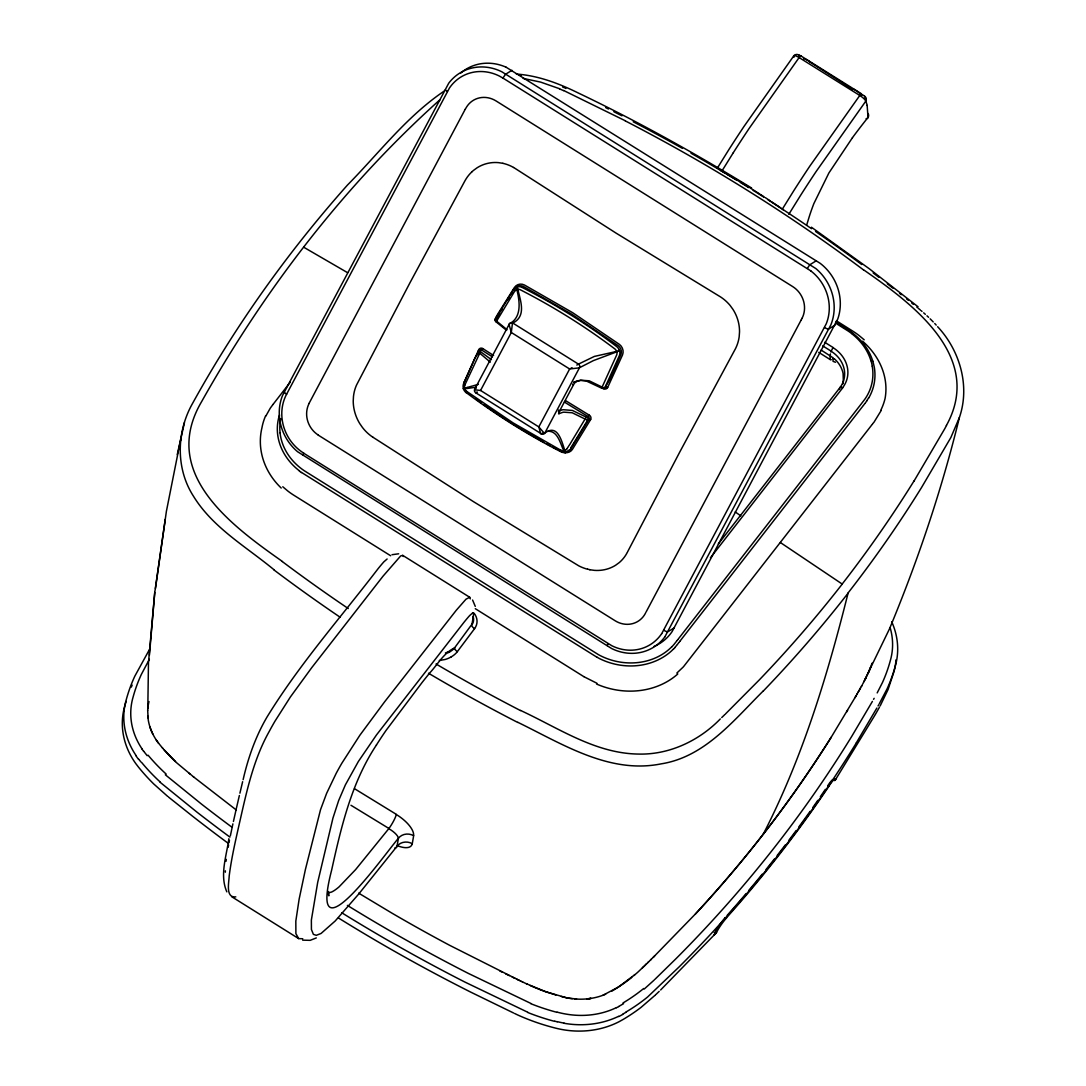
<?xml version="1.0" encoding="UTF-8"?>
<svg xmlns="http://www.w3.org/2000/svg" width="1086" height="1086" viewBox="0 0 1086 1086"><rect width="100%" height="100%" fill="white"/><g stroke="black" fill="none" stroke-linecap="round" stroke-linejoin="round"><path stroke-width="1.5" d="M147.805 708.751L148.47 662.827L154.755 592.467L165.248 519.38M147.696 710.583L148.225 719.746A60.259 51.924 13.1 0 0 149.963 727.009A60.626 52.237 13.1 0 0 152.841 734.055M149.434 655.13L154.755 592.467M499.791 312.809L496.478 318.565L495.8 317.546L497.999 313.691L514.479 287.41A8.769 8.091 63.9 0 1 524.457 285.007L572.756 312.754L619.441 344.411A8.769 8.172 56.7 0 1 622.509 354.973L607.644 387.498A3.19 2.959 54.8 0 1 603.49 388.571M493.573 355.475L482.836 348.592L481.709 350.045A1.765 1.588 64 0 0 479.469 350.602L478.763 349.611L464.319 381.878M558.937 413.793A3.353 0.774 -57 0 1 559.521 411.2L558.611 410.06M559.521 411.119L573.34 385.096L572.58 384.077M226.051 861.266L226.282 859.352M444.405 90.953C406.883 116.188 378.933 153.14 347.479 185.041C288.021 251.884 235.757 325.176 192.507 403.503C176.434 431.821 175.606 468.582 193.512 496.288C212.978 527.932 246.332 546.774 274.215 569.919M155.447 588.503L166.389 511.357L180.968 438.011M843.347 381.58L843.089 373.38A30.34 26.363 10.5 0 0 834.292 358.733M843.265 382.082L842.885 383.928M397.014 846.293L398.413 838.283A11.322 10.1 9.9 0 1 413.657 835.704L412.273 843.7A11.322 10.113 9.7 0 0 397.014 846.293L358.706 894.049L335.221 920.969L321.049 933.471L316.325 935.317L313.392 934.367L311.424 929.494L311.37 920.032L317.696 882.361L332.954 818.07L338.669 800.518L345.389 784.866L358.38 761.476L376.516 734.896L464.021 622.251A103.889 19.494 -58 0 1 467.007 618.626L468.487 616.889A39.232 7.358 -58 0 1 469.736 615.49L472.939 612.694M228.196 847.202L228.603 844.949M228.861 838.731C226.567 855.958 219.453 875.072 226.838 891.864M229.024 842.682L229.458 840.388M148.402 704.244L148.986 701.57M603.816 387.824L603.775 387.661A1.765 1.656 51.7 0 0 606.029 387.078L607.644 387.498M230.381 835.745L232.893 823.88M472.03 623.758L473.129 617.866A91.17 17.104 -58 0 0 473.482 614.92A41.444 7.778 -58 0 0 473.455 613.441L473.17 612.789M471.921 624.274L454.518 647.935C443.848 652.89 437.617 664.537 429.689 673.008A293.885 55.155 -58 0 0 422.047 682.551L386.087 730.376A78.138 14.661 -58 0 0 376.421 745.01M233.422 821.478L236.178 809.301M177.235 454.64L184.444 422.644M236.436 808.147L239.368 795.495M239.911 793.187L242.626 781.703M830.858 351.932L833.03 347.479L824.681 342.266M839.437 389.467L839.831 387.77A30.041 25.888 13.1 0 0 830.994 351.158M830.383 353.914L830.003 359.385M509.035 324.361L511.316 332.506L569.593 368.955L579.15 367.896M243.128 779.653C248.137 757.77 255.658 736.362 267.061 716.964C299.41 664.211 340.651 617.595 378.186 568.562A103.889 19.494 -58 0 1 381.186 564.937L382.666 563.2A39.232 7.358 -58 0 1 383.901 561.801L387.118 559.005M937.639 326.71C959.943 350.574 970.246 386.114 959.386 417.54C941.766 489.745 917.955 560.349 889.448 628.943L862.732 684.031M894.185 670.999L888.049 689.569L880.149 705.954M806.626 225.236L809.233 216.725A150.289 28.209 -58 0 1 813.848 203.625L828.876 173L852.442 137.718M959.386 417.54L950.847 437.549L921.58 487.465A1537.925 1325.857 13.4 0 1 848.125 592.888C827.491 675.628 802.391 758.191 763.227 834.238A1505.97 1297.58 13.1 0 1 695.352 914.045L653.27 957.309M853.026 89.568L810.237 62.201A3.774 0.937 -58.3 0 1 810.319 62.431M872.072 663.193L870.836 666.614A177.71 153.112 13.1 0 1 868.8 671.705L864.062 681.614M573.775 382.204A1.778 1.615 64.6 0 0 576.001 381.675L580.643 380.439L586.182 380.942L601.63 388.164L616.631 355.081A4.792 4.534 29.7 0 0 616.794 352.095A3.082 0.733 75.4 0 1 616.563 351.443L594.354 356.425L578.458 364.122L512.782 323.044A2.674 2.443 56 0 0 509.388 323.872L474.704 389.182A2.674 2.471 57.7 0 0 475.749 392.779L477.406 392.073M496.519 318.537L495.297 319.284A1.778 1.629 58.4 0 0 495.976 321.727L497.116 321.022M479.496 350.574L474.758 358.516L463.573 383.697A7.371 6.489 70.4 0 0 463.396 388.503M464.794 385.096L480.474 351.674L491.429 359.656M868.067 673.374L868.8 671.705A171.031 147.37 13.1 0 0 870.836 666.614M573.34 385.096L573.367 385.041A3.353 0.774 -56.9 0 1 576.055 381.566M265.853 416.033L270.102 408.472A64.441 54.857 6.9 0 1 270.767 407.481L272.966 404.508M881.14 410.549L874.257 421.789M946.422 425.44C984.228 356.737 912.647 303.89 863.492 269.749M603.653 388.272L601.644 387.458M477.514 354.565L478.492 352.583M602.567 388.394A1.778 1.629 58.4 0 0 604.848 387.811L619.387 355.556A7.371 6.937 41.4 0 0 619.563 350.792A7.33 6.991 66.6 0 0 619.088 349.638M865.325 679.171L865.746 678.343M661.7 633.681L826.256 323.777A43.752 40.196 58.4 0 0 810.835 270.93M664.741 637.102L830.885 324.823A47.784 43.902 58.4 0 0 815.857 268.568L501.881 71.812A47.784 43.902 58.4 0 0 448.722 83.215L282.55 395.467A47.784 43.902 58.4 0 0 297.578 451.722L611.554 648.478A47.784 43.902 58.4 0 0 664.713 637.075M654.03 646.428A47.784 43.902 58.4 0 0 672.112 631.577L837.781 318.985A47.784 43.902 58.4 0 0 820.188 263.328L505.927 67.088M627.504 552L679.85 451.871L734.91 349.746A39.734 37.671 54.3 0 0 735.955 347.696A39.748 37.684 54.1 0 0 738.819 338.9A39.788 37.725 54 0 0 739.186 336.592L739.525 331.922A39.666 37.589 53.8 0 0 732.955 309.374L730.131 305.478A39.666 37.589 53.8 0 0 728.543 303.673A39.72 37.643 53.8 0 0 721.308 297.442A40.929 38.757 53.6 0 0 719.299 296.166L616.142 233.164L515.47 168.656A39.612 36.639 71.2 0 0 513.569 167.502M627.26 552.489L626.188 554.403A39.72 35.96 47.3 0 1 620.771 561.204A39.381 35.648 47.1 0 1 619.156 562.657L615.64 565.222A39.571 35.811 47 0 1 594.368 570.354L589.807 569.743M801.278 319.773L802.038 318.334M309.048 403.395L465.188 109.333M802.011 318.402L802.025 318.361A23.675 21.761 58.4 0 0 792.753 286.623L495.854 100.822A23.743 21.815 58.4 0 0 466.668 106.876L465.283 109.184M474.677 389.765L480.555 390.458L511.316 332.506L512.416 323.452M569.688 368.901L538.819 426.907L540.719 433.789M476.333 392.413L475.749 392.779L541.425 433.857A2.674 2.457 60.9 0 0 544.819 433.042L579.503 367.72L593.39 360.606L619.509 350.805L616.563 351.443M645.559 613.033L645.22 613.658A23.675 21.761 58.4 0 1 615.273 620.839L318.307 435.174M646.061 612.07L801.115 320.085M569.946 444.174L585.992 417.513L586.915 417.431M565.467 400.571L589.345 415.219L587.159 417.418A1.778 1.629 58.4 0 1 587.838 419.848L571.915 445.979M810.848 270.903L502.94 78.07L505.384 74.486M877.176 692.909L882.416 682.619A192.154 165.574 13.1 0 0 890.194 661.075L890.724 659.121A79.875 68.73 16.8 0 0 891.877 653.636A76.794 66.205 12.8 0 0 890.181 627.83M860.479 688.035L859.352 690.044L862.284 684.832M861.388 686.433L861.836 685.633M879.212 703.891L887.086 688.877A198.304 170.869 13.1 0 0 895.108 666.655L895.665 664.646A82.984 71.418 16.9 0 0 896.927 658.713A82.984 71.54 12.8 0 0 891.742 621.844M879.47 707.176L875.492 714.221M149.379 659.297L141.329 674.46A192.168 165.561 12.9 0 0 133.144 696.873L132.601 698.841A79.875 68.825 9.3 0 0 131.46 704.325A76.794 66.124 13.4 0 0 142.185 749.109M495.297 319.284L513.637 289.405M589.345 415.219A3.19 2.932 53.6 0 1 590.608 419.576L572.363 449.455A8.769 8.009 53.2 0 1 562.385 451.844L559.236 450.323M857.994 692.434L858.904 690.845M873.565 699.343L874.149 698.325M878.058 705.954L878.642 704.923M858.225 692.04L859.135 690.438M856.854 694.443L857.764 692.841M872.411 701.393L851.94 736.037A1525.762 1314.617 13.1 0 1 675.587 959.101L654.939 979.314M876.891 708.004L856.352 742.783M875.248 714.642L835.623 779.463A16.67 2.552 -61.5 0 0 829.378 785.463M857.316 693.642L855.035 697.633M855.944 696.031L831.292 737.109A1507.205 1298.652 13.1 0 1 763.227 834.238M149.922 648.668L134.786 676.239A197.72 170.339 12.9 0 0 126.356 699.357L125.8 701.366A82.984 71.5 9.2 0 0 124.551 707.298A82.984 71.445 13.4 0 0 136.13 755.612M500.904 310.895L502.031 308.994M846.673 711.941L847.609 710.353M782.341 209.109L793.907 190.512A248.993 46.725 -58 0 1 809.776 166.199L860.954 93.817L864.47 96.016L865.678 98.785M788.816 214.309L800.735 195.127A241.526 45.327 -58 0 1 816.115 171.547L865.691 101.297A3.774 3.692 -29.7 0 0 864.592 96.192M717.412 168.031L728.611 150.017A241.526 45.327 -58 0 1 744.005 126.438L793.567 56.187A3.774 3.692 -29.7 0 1 798.767 55.006L799.35 56.2M722 170.896L733.349 152.637M914.045 481.03L944.657 428.902A140.067 120.817 14.5 0 0 946.463 425.454M376.435 745.01C351.538 782.504 341.167 826.975 331.597 870.28C307.202 964.585 385.177 853.42 398.413 838.283M502.94 78.07L499.275 76.006A43.752 40.196 58.4 0 0 449.414 88.075L286.555 394.286A43.562 40.033 58.4 0 0 303.754 453.147M507.814 299.573L509.008 297.7M463.491 388.91L464.645 388.842A4.765 4.127 51.3 0 0 466.573 391.381L466.437 392.385M569.566 444.771L568.779 445.952M511.425 293.994L512.646 292.148M568.385 446.55L567.802 447.432M571.521 446.577L570.72 447.771M514.615 291.279L496.139 321.904L506.565 330.334M567.408 448.029L566.811 448.912M513.882 290.315L515.117 288.496A7.344 6.787 65 0 1 523.479 286.487L571.698 314.18L618.287 345.769A7.344 6.869 56.3 0 1 620.866 354.633L609.965 379.109L604.848 387.811M569.526 449.55L569.322 449.835A7.344 6.842 46.9 0 1 566.634 452.088A7.33 6.815 42.2 0 1 565.534 452.468C562.168 443.821 558.693 422.78 544.819 433.042M866.764 401.005L865.406 402.838M474.039 613.169A15.014 13.385 10.1 0 1 474.555 628.685L457.369 651.586A3.774 1.561 37 0 1 454.518 647.935M440.047 99.654C344.221 185.557 264.712 289.446 201.711 401.467C159.466 472.98 231.046 525.325 282.414 561.476M863.343 405.526L864.958 403.422M290.369 382.041L273.02 404.44M860.533 404.82L678.478 638.758M860.994 404.223L864.429 399.757A53.499 46.101 13.1 0 0 866.954 395.928A58.182 50.132 13.1 0 0 872.234 366.213M862.868 406.123L680.121 640.957M872.492 424.056L873.701 422.495M718.321 543.91L839.831 387.77A3.027 1.425 37.8 0 1 842.682 387.865L710.407 557.837M872.126 424.517L683.813 666.315A62.241 54.381 19.5 0 1 683.013 667.225L676.822 673.089M679.184 642.165L679.89 641.269M677.08 640.55L674.515 643.794A46.467 40.033 13.1 0 1 673.564 644.921L673.32 645.193A55.983 48.232 13.1 0 1 671.827 646.794M677.311 640.251L678.017 639.355M677.297 644.568L678.709 642.763M354.511 788.694L396.322 814.351A11.322 1.982 -59.3 0 1 388.937 828.482L355.611 869.601L339.063 886.868A79.292 14.878 -58 0 1 331.311 892.149L328.053 892.909M676.836 645.152L674.895 647.487M522.013 287.356A7.371 7.005 72.8 0 0 517.303 286.867C519.502 298.636 527.633 315.782 512.782 323.044M763.146 691.063C733.647 720.33 704.855 757.01 661.062 763.879C609.341 774.318 562.209 743.91 517.832 722.312M654.614 955.979L650.555 959.956M651.233 959.291L647.853 962.59M725.339 714.086L759.168 680.04A1534.056 1322.599 13.4 0 0 842.247 584.064M724.62 714.778L721.728 717.561M648.532 961.938L646.482 963.906M645.803 964.572L646.482 963.906M660.641 989.97L716.231 932.86A1.507 0.937 25.5 0 0 715.728 931.326M646.143 964.232L644.432 965.875M645.125 965.223L642.383 967.843M659.188 991.369L655.822 994.586M720.289 718.959C699.004 740.856 669.152 754.933 638.324 754.064C595.182 753.467 558.326 727.919 520.547 710.434M643.754 966.54L638.269 971.766A135.058 116.365 13.1 0 1 636.138 973.667L618.504 987.011L602.879 995.305A60.449 52.087 13.1 0 1 578.607 999.174L569.2 998.265A59.744 51.476 13.1 0 1 566.091 997.667L561.218 996.473M654.234 980.006L644.242 989.034M655.36 995.034L641.039 1007.387A201.901 173.964 13.1 0 1 622.902 1019.578L619.224 1021.627A83.011 71.527 13.1 0 1 555.679 1028.143A195.317 168.289 13.1 0 1 517.669 1014.948L514.723 1013.537M633.98 975.54L634.713 974.929M509.388 323.872C522.095 317.261 519.665 301.094 516.868 289.623A2.484 1.276 77.6 0 1 517.262 286.772M476.143 388.259L474.704 389.182M615.219 989.102L623.323 983.753A170.122 146.583 13.1 0 0 631.78 977.373M505.872 74.065L511.968 70.318M810.278 264.482L816.373 260.721M587.838 419.848L590.621 419.576M829.012 328.8L835.12 325.053M668.243 631.563L674.338 627.803M614.798 989.346L611.866 991.111M626.296 1012.084L622.577 1014.27M623.595 1003.668L618.694 1006.478M565.48 452.482L565.521 452.455A7.371 6.435 49.3 0 1 560.973 451.803C527.755 434.862 496.058 414.825 466.152 392.562M578.091 364.339L576.802 365.072M439.328 660.478L444.975 659.514A28.06 25.019 10.2 0 0 449.468 657.817L451.287 656.854M449.631 651.939L448.043 652.781M572.01 367.679L570.951 368.235M541.425 433.857L543.679 432.73M574.005 382.109L577.073 381.023A49.617 17.227 28 0 1 578.58 380.684L579.259 380.507A48.381 16.806 28 0 1 580.725 380.181L589.196 380.806L602.092 387.078A2.471 0.855 27 0 0 604.929 387.865M558.706 411.078L561.666 410.046A50.024 17.376 28 0 1 563.172 409.707L572.39 410.44L586.236 417.16M391.992 554.715L398.671 553.792M605.676 994.192L602.879 995.305M316.311 937.924L310.162 940.34L302.668 940.15M475.261 385.191L478.356 384.308M474.473 385.421L473.645 385.666M472.79 385.91L467.917 387.268M467.496 387.376L463.315 388.53A7.344 6.516 53.5 0 0 466.111 392.63M831.279 359.683L830.518 359.724M464.645 388.842L476.157 387.2M235.811 896.887C225.264 898.122 228.983 882.266 229.2 875.968C231.44 858.144 235.526 840.618 239.463 823.093C246.603 791.789 253.296 759.752 269.219 731.462A63.151 11.851 -58 0 1 274.921 721.267L290.437 696.9L311.763 667.618L382.991 576.232L400.68 555.923L402.743 555.38L469.709 597.273L470.319 598.888M302.777 938.766L298.677 938.603L231.712 896.724M547.914 431.251C557.878 430.708 560.376 443.848 563.81 450.785A3.082 0.76 -19.5 0 0 564.435 450.636A4.656 4.33 32.5 0 0 565.127 450.378A4.846 4.534 39.6 0 0 566.811 448.912M835.501 362.262L833.071 361.366L832.976 357.715L821.152 350.072M589.033 998.672L591.069 998.373L586.969 998.889M798.78 54.884L801.129 56.065M574.426 998.93L576.53 999.079M516.352 74.052C538.018 75.545 558.679 83.35 578.024 92.867C637.631 121.293 695.366 153.506 751.634 188.041M518.796 75.11L521.063 75.382M572.336 998.713L569.2 998.265A57.558 49.603 13.1 0 1 566.091 997.667L545.837 991.762L526.411 983.753M523.126 78.396L540.611 82.102L559.561 88.726M544.154 433.097L538.819 426.907L480.555 390.458M502.845 163.307L498.379 162.628A39.612 36.639 71.2 0 0 477.107 167.773L473.496 170.407A39.775 36.802 71.1 0 0 471.826 171.887M557.159 1021.804L554.824 1021.193M557.145 1012.138L559.426 1012.722A79.848 70.088 13.2 0 0 565.792 1014.039A76.794 66.07 13 0 0 616.373 1007.632M555.883 994.993L545.837 991.762A166.918 143.827 13.1 0 1 539.905 989.59L535.031 987.622M469.709 597.273L466.003 599.187L456.296 610.237L384.634 701.8L359.873 735.236L341.886 763.159A63.151 11.851 -58 0 0 336.185 773.354L326.628 793.323L320.533 809.667L305.451 869.289L299.125 899.194L295.826 921.077L295.894 933.634L298.677 938.603M596.947 683.27L584.024 676.754M527.782 1012.261L464.781 982.002A1531.952 1319.897 13.1 0 1 341.832 912.81M530.932 1003.464L468.487 973.477A1525.789 1314.589 13.1 0 1 347.384 905.398M534.543 987.418L533.09 986.794A134.922 116.243 13.1 0 1 530.212 985.518M562.738 87.084L563.783 87.532M564.829 87.98L565.86 88.455M563.648 90.505L625.36 120.804M522.61 981.961L520.248 980.834M522.135 981.744L527.348 984.201M513.759 1013.075L470.795 992.156A1531.355 1319.463 13.1 0 1 338.452 917.982M518.823 980.169L520.723 981.065M358.651 893.14L391.435 912.837A1508.59 1299.847 13.1 0 0 449.699 945.336L518.348 979.939M516.936 979.26L519.298 980.386M512.212 977.006L515.049 978.364M509.375 975.635L505.614 973.803M521.999 287.383C555.272 304.243 587.105 324.117 616.807 346.678A7.344 6.937 65.4 0 1 619.074 349.638M499.967 971.047L501.841 971.97M605.757 107.65L608.459 109.007M613.861 111.709L621.952 115.822M560.946 450.323L513.04 422.861L466.613 391.313M552.978 447.16L556.1 448.749M546.787 443.875L549.883 445.531M543.706 442.206L523.466 430.477M597.191 657.383L301.501 472.437M722.747 171.764L725.421 173.271M726.534 173.909L743.353 183.792M585.11 419.06L572.227 412.775L563.756 412.151A47.743 16.575 28 0 0 562.453 412.436L559.019 413.644A1.778 1.615 64.6 0 0 558.353 411.227M303.713 247.228L347.656 272.722M388.937 828.482L350.982 805.283M744.467 184.471L748.919 187.213M520.465 428.658L522.461 429.88M564.394 402.064L588.3 416.712A1.765 1.629 49.7 0 1 589.019 419.115L570.802 448.925A7.344 6.706 52.2 0 1 565.358 451.667M519.461 428.047L511.52 423.106M750.046 187.892L752.272 189.29M390.661 555.76L293.98 495.325A70.658 62.676 9.8 0 1 287.804 491.008L282.781 486.759M583.82 676.632L475.288 608.689M835.718 322.053L850.732 331.597M835.46 323.044L847.962 330.918A46.291 39.883 13.1 0 1 849.306 331.827L849.632 332.058A55.983 48.232 13.1 0 1 851.587 333.483M822.699 345.864L831.048 351.09M753.399 189.996L755.652 191.407M836.424 320.818L853.012 331.271A71.744 59.825 15.8 0 1 859.175 335.615L864.212 339.823M818.749 352.38L830.193 359.575M861.334 93.722L801.21 56.119A3.774 1.018 -58.4 0 0 799.12 57.558L749.218 128.311A248.993 46.725 -58 0 0 733.349 152.637M510.529 422.481L499.736 415.531M756.779 192.127L759.019 193.566M492.46 356.927L481.709 350.045L480.569 350.737A1.778 1.629 58.4 0 0 478.288 351.321M760.146 194.285L763.92 196.729M765.25 197.584L770.571 201.1M372.865 437.196L473.55 501.705L578.784 565.847A39.734 35.987 47.1 0 0 587.54 569.213M498.759 414.893L490.03 409.028M771.915 201.996L774.237 203.571M780.372 542.525L842.179 584.037A1534.056 1322.476 13.4 0 0 913.991 481.003M774.847 203.978L777.657 205.878M778.228 206.272L780.753 208.01M489.067 408.377L484.275 405.024M735.208 511.94L740.815 515.85M811.418 227.218L869.207 268.704L918.05 306.795M824.532 327.443L824.559 327.47A3.787 1.453 28.2 0 0 828.333 329.004M481.424 403.001L475.763 398.861M236.327 810.007L193.349 776.721M873.171 272.953L879.076 277.432M887.303 283.758L893.154 288.306M899.561 293.329L901.299 294.7M906.511 298.84L908.249 300.225M911.711 303.008L913.448 304.392M193.756 777.047L176.896 762.983L163.918 749.652M188.964 773.191L189.765 773.829M168.547 797.097L192.955 816.523A1531.355 1319.463 13.1 0 0 228.291 843.36M916.896 307.175L917.751 307.881M167.733 796.445L153.723 783.943A201.901 173.964 13.1 0 1 138.574 767.232L135.981 763.865A83.011 71.527 13.1 0 1 124.32 707.705A195.317 168.289 13.1 0 1 126.112 701.447M918.607 308.573L920.317 309.985M921.172 310.691L922.014 311.411M923.684 312.849L925.34 314.316M165.33 774.78L201.575 804.156A1525.789 1314.589 13.1 0 0 232.092 827.315M160.171 782.314L196.81 812.016A1531.952 1319.897 13.1 0 0 229.92 837.102M402.743 555.38L403.3 556.521M926.969 315.795L928.571 317.302M175.416 761.598L173.95 760.2A172.009 148.198 13.1 0 1 169.688 755.924L164.244 750.019M930.145 318.822L933.227 321.918M934.734 323.492L936.2 325.094M163.592 749.272L162.452 747.942M149.949 726.982A60.572 52.182 13.1 0 0 156.221 739.946A59.499 51.259 13.1 0 0 158.515 743.15L162.615 748.132M147.207 755.707L143.664 751.227M140.963 762.019L138.737 759.236M506.904 329.587L496.478 321.035A2.471 0.869 28.9 0 1 495.216 319.23M472.586 600.029L475.274 606.382M490.315 362.14L479.51 353.004A2.471 0.842 27 0 1 478.193 351.28M327.646 893.099L328.854 895.801L328.556 891.538M872.859 361.149L874.271 367.041A60.463 52.155 12.6 0 1 868.732 397.951M867.157 105.451L868.013 117.424A193.362 36.286 -58 0 0 852.442 137.678M866.099 100.428L866.275 101.337M147.791 716.081L147.981 717.914M225.331 870.823L225.331 872.207M147.669 710.502A60.572 52.182 13.1 0 1 148.388 704.149M158.515 743.15A59.947 51.653 13.1 0 1 156.221 739.946M831.306 737.109A1505.4 1297.091 13.1 0 1 695.366 914.059M856.406 742.81A1531.925 1319.924 13.1 0 1 679.279 966.744L647.595 997.002A197.801 170.258 12.8 0 1 626.16 1011.921M622.712 1014.46A82.984 72.748 16.8 0 1 618.735 1016.537M618.599 1016.32A82.984 71.391 13 0 1 564.041 1023.27M564.068 1023.107A82.984 72.871 13.2 0 1 557.199 1021.627M554.77 1021.383A197.72 170.57 13.1 0 1 527.687 1012.464M160.348 782.164A197.801 170.19 13.3 0 1 141.682 762.521M138.519 759.345A82.984 72.735 9.4 0 1 135.913 755.707M643.672 988.518A192.195 164.855 11.9 0 1 623.011 1002.962M618.749 1006.559A78.776 68.798 15.9 0 1 616.441 1007.727M557.091 1012.356A192.168 165.751 13.1 0 1 530.823 1003.695M166.172 774.087A192.195 164.502 13.9 0 1 148.076 755.191M143.569 751.281A78.911 68.893 10.3 0 1 142.076 749.164M835.623 779.463A1.507 1.48 -24.4 0 1 833.478 780.006A15.15 2.267 -61.9 0 0 828.116 785.164M835.446 779.368A5.389 2.05 35.3 0 1 834.265 780.535M896.004 659.813A82.903 71.432 13.1 0 1 894.158 670.985M131.284 687.112A195.317 168.289 13.1 0 1 132.153 685.117M716.366 932.752A16.67 3.448 -54.5 0 1 726.534 917.901M715.918 932.643A5.389 3.462 59.2 0 1 714.018 934.747M825.374 789.346A1523.414 1312.621 13.1 0 1 820.351 796.69M817.812 800.355A1523.414 1312.621 13.1 0 1 812.708 807.672M810.129 811.31A1523.414 1312.621 13.1 0 1 798.794 826.989M796.133 830.573A1523.414 1312.621 13.1 0 1 788.979 840.13M785.368 844.881A1523.414 1312.621 13.1 0 1 777.155 855.51M774.386 859.026A1523.414 1312.621 13.1 0 1 765.997 869.547M762.223 874.203A1523.414 1312.621 13.1 0 1 748.838 890.357M745.933 893.792A1523.414 1312.621 13.1 0 1 727.213 915.322M725.204 917.575A1.507 0.692 41.8 0 0 726.588 917.67A1524.92 1313.911 13.1 0 0 829.337 785.626A1.507 0.733 33.9 0 1 827.98 785.721M715.864 931.218A15.15 3.163 -54.1 0 1 725.149 917.792M715.565 931.204A3.733 2.62 64.9 0 1 714.14 932.684M832.948 347.588A32.987 28.426 13.1 0 1 842.573 387.783M474.596 628.713A3.774 1.561 37 0 1 471.758 625.061A11.267 10.1 9.4 0 0 473.102 616.495M454.559 647.962A22.209 18.815 29.3 0 1 449.699 651.844M457.396 651.614A22.63 20.172 10.2 0 1 451.274 656.826M447.527 652.116A34.195 26.783 15.3 0 1 445.409 652.971M388.91 828.74A11.525 3.652 32.6 0 1 398.304 838.216M396.295 814.514A22.602 9.217 35.2 0 1 413.549 835.636M396.947 846.252A11.267 4.005 33 0 1 394.856 847.935M412.178 843.646A22.453 9.489 35.4 0 1 397.598 845.763M625.292 120.899A1533.16 1319.015 13.2 0 1 863.411 269.83M559.494 88.876A141.872 121.456 13.3 0 1 563.566 90.64M520.465 710.556A1533.16 1323.006 13 0 1 436.07 663.994M348.28 608.554A1533.16 1323.006 13 0 1 282.319 561.584M517.75 722.448A1537.057 1326.495 13 0 1 428.508 673.239M340.176 617.255A1537.057 1326.495 13 0 1 274.093 570.041M848.247 592.956A1537.939 1326.006 13.4 0 1 763.214 691.117M633.233 121.781A1537.057 1322.246 13.2 0 1 682.429 148.375M691.008 153.221A1537.057 1322.246 13.2 0 1 736.186 179.882M740.367 182.448A1537.057 1322.246 13.2 0 1 748.716 187.606M752.883 190.199A1537.057 1322.246 13.2 0 1 763.933 197.19M768.06 199.838A1537.057 1322.246 13.2 0 1 811.513 228.684M815.545 231.454A1537.057 1322.246 13.2 0 1 861.741 264.55M866.126 118.645A7.575 3.027 36.7 0 0 868.013 117.424A3.774 3.543 0.5 0 0 867.972 113.446M782.422 209.218A6.299 2.973 38 0 1 783.522 210.073M867.144 105.464A207.372 38.92 -58 0 0 865.705 101.283A7.561 1.805 33.8 0 0 859.678 95.392L799.12 57.558A7.561 1.765 35.6 0 0 793.676 56.255M793.581 56.173A207.372 38.92 -58 0 1 794.07 57.178M803.844 58.848A10.181 1.425 36.8 0 1 810.047 61.888M853.148 88.862A10.181 1.643 30.6 0 1 861.687 95.324M720.48 170.543A7.385 3.584 38.7 0 1 720.9 170.719M832.582 358.095A29.037 24.557 13.4 0 1 833.844 359.113M862.583 341.194A74.174 62.065 15.4 0 1 885.049 398.603A73.767 63.789 7.6 0 1 880.732 410.386M677.8 673.972A74.147 64.671 18.7 0 1 596.581 684.044M281.22 488.048A74.187 65.635 10.3 0 1 261.93 427.83A73.929 63.327 18.3 0 1 265.568 415.924M674.976 647.555A58.101 50.377 16.6 0 1 673.415 649.238M673.334 649.17A59.947 51.504 12.8 0 1 661.618 658.062A60.341 51.843 12.8 0 1 632.473 665.935A60.721 52.169 12.9 0 1 599.458 658.564A57.992 50.499 12.1 0 1 597.259 657.301M301.406 472.559A58.101 50.852 11.9 0 1 299.383 471.066M299.505 470.93A60.341 51.952 13.6 0 1 277.595 433.938A60.422 52.006 13.6 0 1 279.536 414.947M850.623 331.705A58.101 49.209 14.2 0 1 852.646 333.171M852.809 333.253A60.463 52.155 12.6 0 1 872.845 361.366M868.596 397.897A58.332 50.35 13 0 1 866.614 400.91M671.786 646.767A57.925 49.902 13.1 0 1 632.486 662.922A58.44 50.35 13.1 0 1 600.707 655.849A55.861 48.137 13.1 0 1 598.549 654.709L304.759 471.039A46.155 39.775 13.1 0 1 303.415 470.129L303.075 469.899A55.97 48.232 13.1 0 1 301.134 468.473A58.074 50.037 13.1 0 1 280.066 432.88M280.079 432.88A58.155 50.105 13.1 0 1 280.812 418.68M851.614 333.606A58.182 50.132 13.1 0 1 870.904 360.688M870.931 360.538A56.839 48.979 13.1 0 1 872.289 366.213M471.786 171.927A39.693 36.734 70.8 0 0 464.917 180.873L409.843 282.998L356.778 384.58A33.829 29.851 61.5 0 0 356.303 385.584A40.06 35.336 61.5 0 0 353.479 396.458L353.221 401.073A39.612 34.942 61.5 0 0 359.778 423.635L362.52 427.572A39.761 35.119 61.6 0 0 372.865 437.21M502.872 163.334A39.612 36.639 71.2 0 1 505.058 163.877A39.788 36.802 71.1 0 1 513.488 167.434M589.942 569.688A39.381 35.648 47.1 0 1 587.675 569.159M318.334 435.106A23.675 21.761 58.4 0 1 309.116 403.435M460.681 73.129A47.784 43.902 58.4 0 1 505.913 67.128M607.21 645.573A3.787 0.814 -56.6 0 1 608.051 643.699M302.885 455.061A3.787 0.719 -58.1 0 1 303.727 453.229L611.812 645.722A43.752 40.196 58.4 0 0 661.673 633.654M447.391 91.441A3.787 1.317 27.9 0 1 445.314 89.758M667.523 631.74A3.787 1.317 27.9 0 1 663.79 630.206M807.482 268.418A3.787 0.719 -58.1 0 1 809.776 264.943M286.663 394.177A3.787 1.195 29.1 0 1 284.627 392.548M578.458 364.122A2.674 2.43 59.1 0 1 579.503 367.72M565.263 452.563A2.484 1.276 77.6 0 1 563.851 450.758A4.792 4.032 45.8 0 1 560.973 450.256M464.74 388.815A3.082 1.561 77.6 0 1 464.55 388.164A4.792 4.1 75.6 0 1 464.849 385.136M517.303 286.867A7.33 6.57 71.8 0 0 516.23 287.22A7.344 6.611 68.1 0 0 513.624 289.392M616.549 351.443A4.656 4.507 74 0 0 616.278 350.724A4.846 4.643 70.7 0 0 614.812 348.891C585.191 326.519 553.507 306.795 520.479 289.853A4.792 4.602 84 0 0 517.493 289.473L516.95 289.609A4.656 4.086 77.8 0 0 516.23 289.853A4.846 4.303 72.7 0 0 514.601 291.252M587.92 419.902A2.471 0.855 28.9 0 1 585.15 419.033M478.777 349.624A3.19 2.905 61.6 0 1 482.836 348.606M464.238 387.933A8.769 7.914 59.9 0 1 464.333 381.878M496.845 321.863A3.19 2.919 63.1 0 1 495.8 317.546"/></g></svg>
